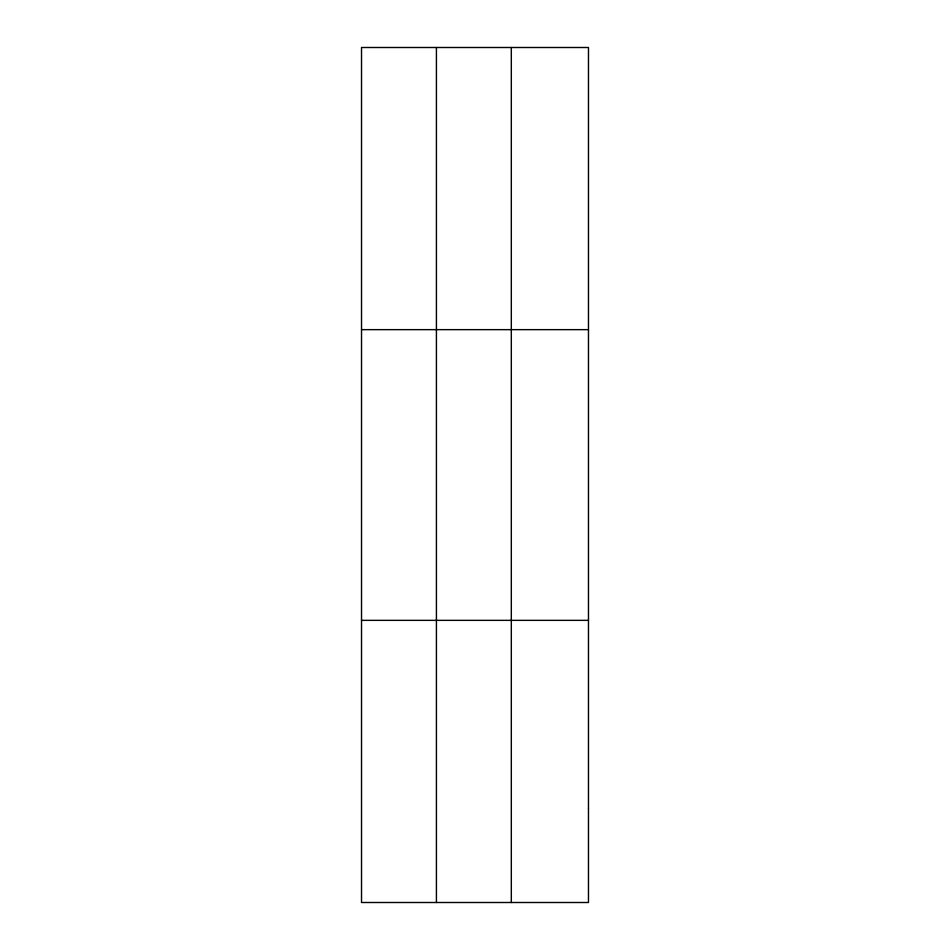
<?xml version="1.0" encoding="UTF-8"?>
<svg xmlns="http://www.w3.org/2000/svg" width="950" height="950" viewBox="0 0 950 950"><rect width="100%" height="100%" fill="white"/><g stroke="black" fill="none" stroke-linecap="round" stroke-linejoin="round"><path stroke-width="1.43" d="M436.418 902.5L436.418 47.5M511.314 902.5L511.314 47.5M361.522 329.65L588.477 329.65M361.522 620.35L588.477 620.35M588.477 808.45L588.477 902.5L361.522 902.5L361.522 47.5L588.477 47.5L588.477 808.45"/></g></svg>
